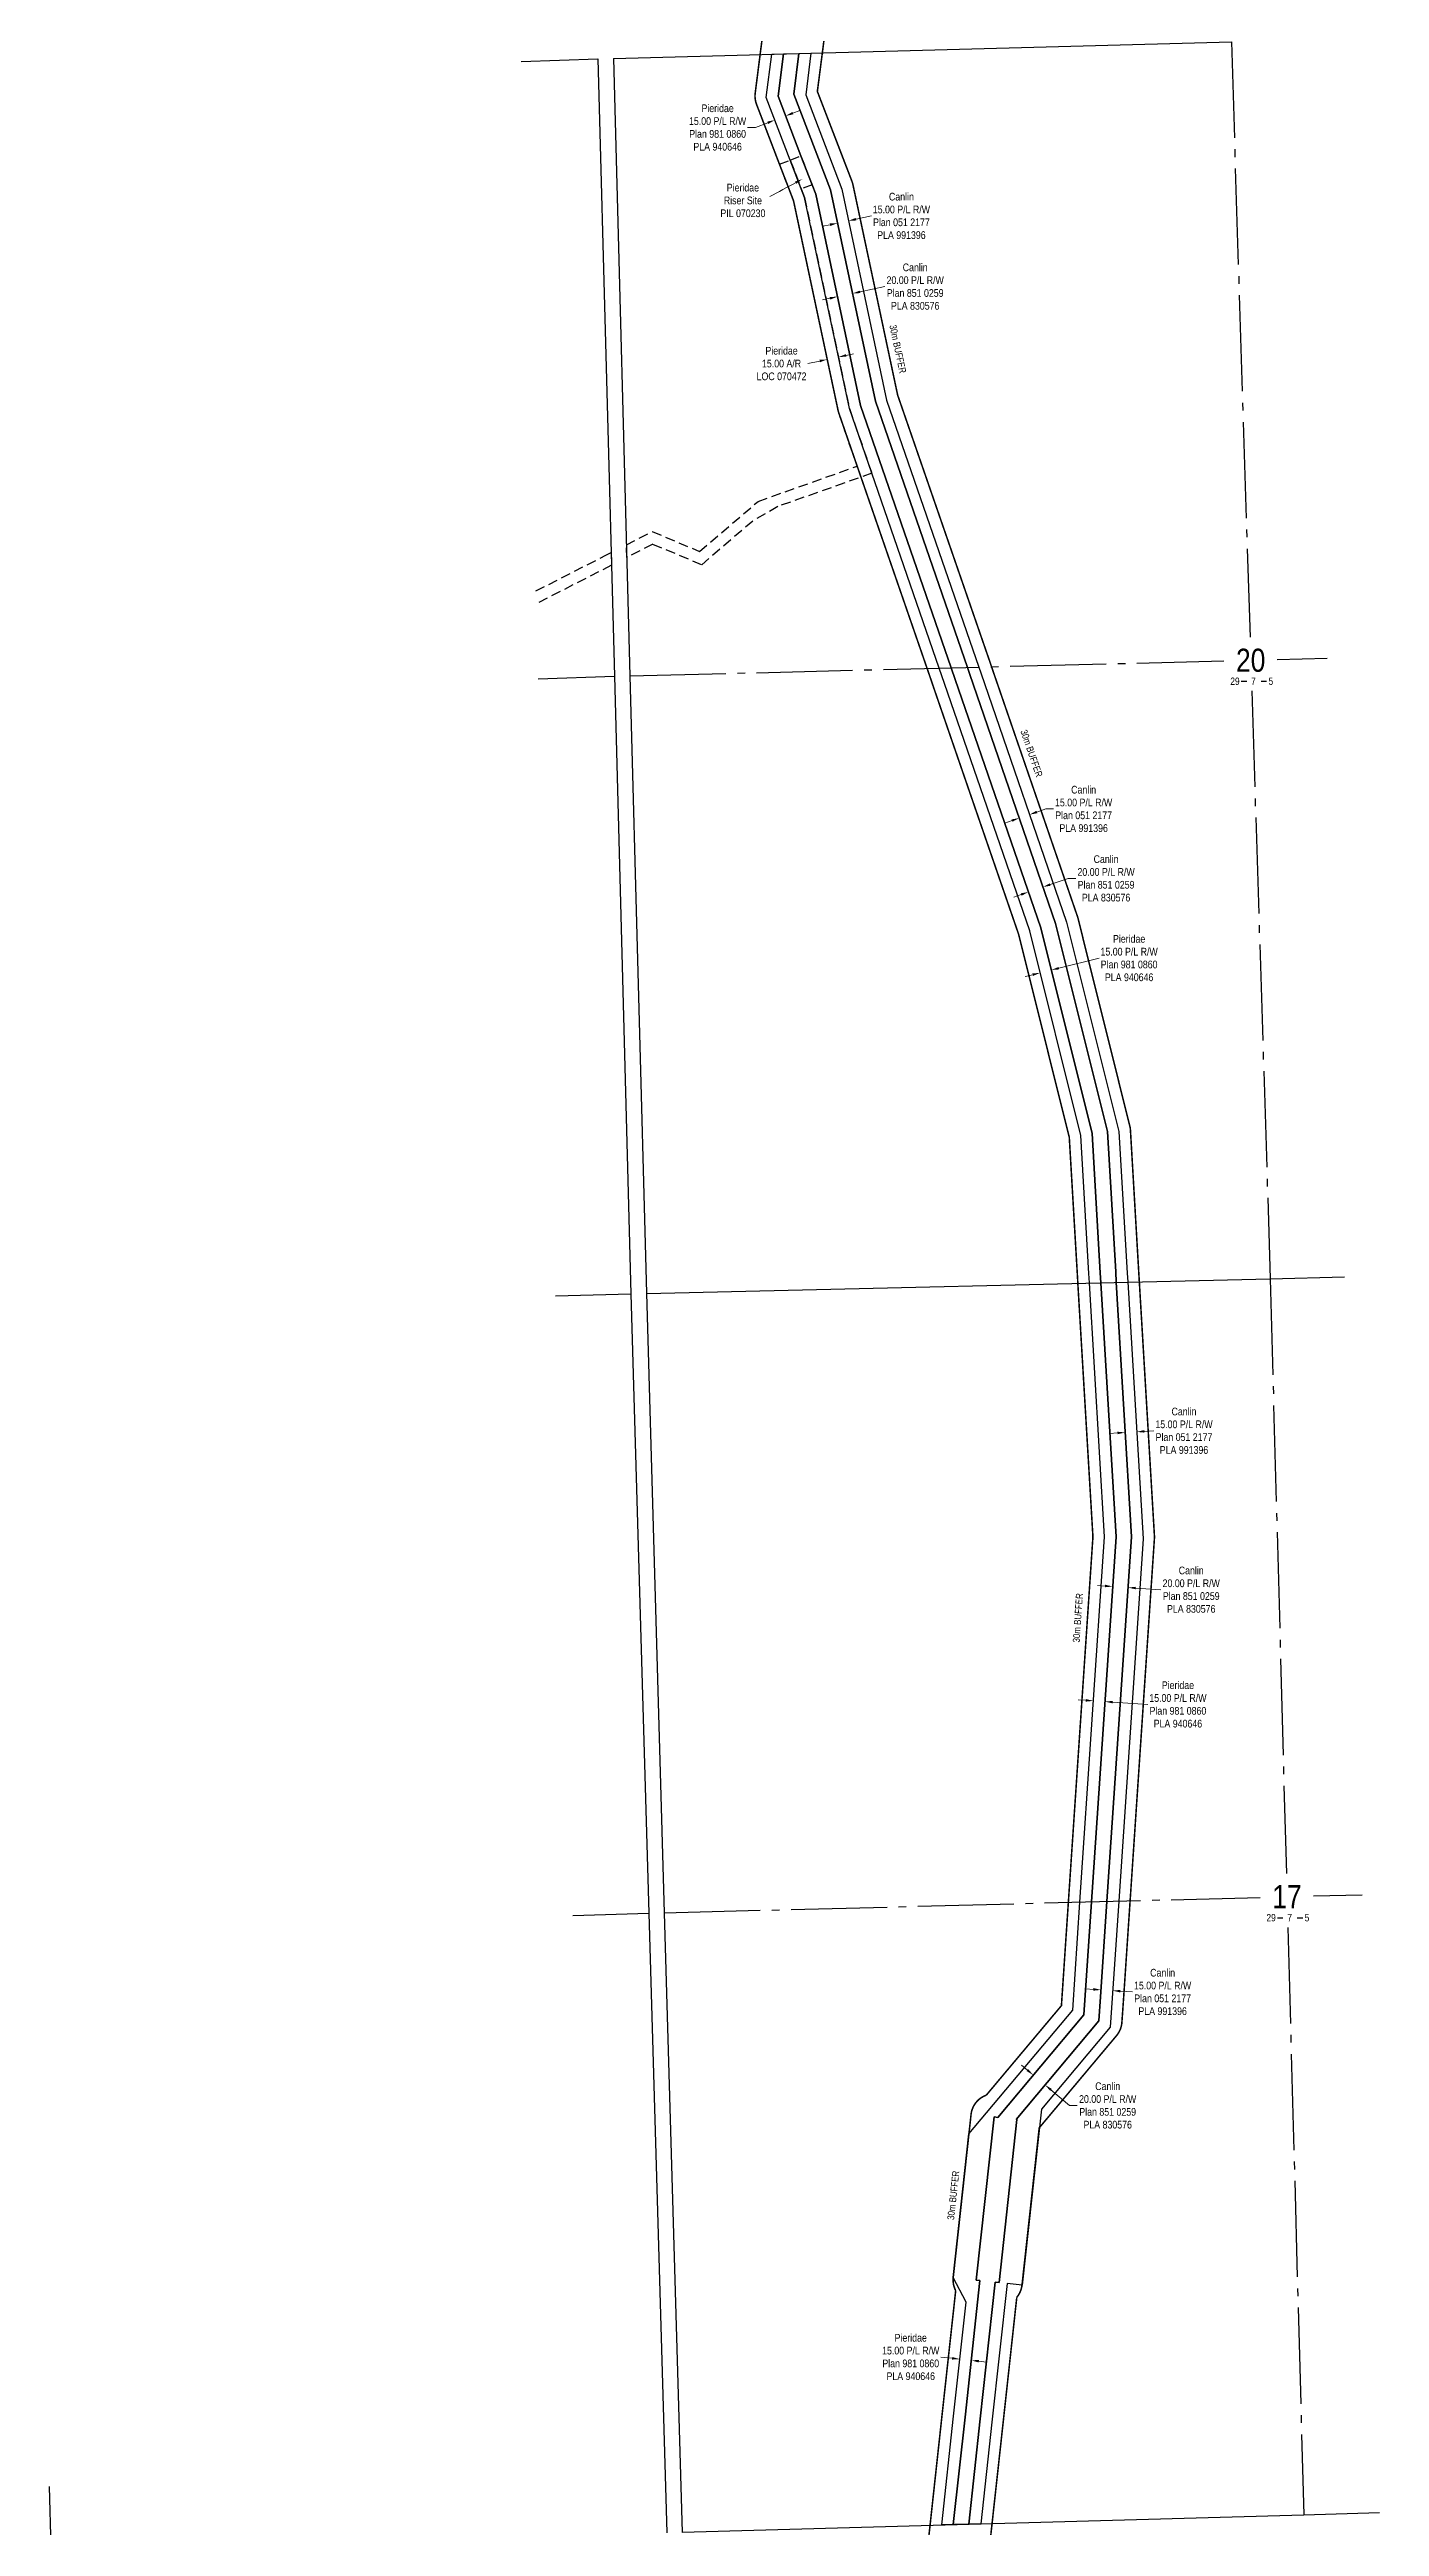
# Model space of a CAD drawing. Extents: x 639460 to 650829, y 5702863 to 5715975.
# Drawn here: x 640690 to 642420, y 5704602 to 5707825 of the extents above; entities that cross this region are included whole.
import ezdxf
from ezdxf.enums import TextEntityAlignment as Align

# ---------------------------------------------------------------- set-up
doc = ezdxf.new("R2010")
doc.units = 0
doc.header["$LTSCALE"] = 5
for name, pattern in [('foc-ACCESSROAD', [3.75, 2.5, -1.25]), ('foc-QUARTERLINE', [33, 25, -3, 2, -3]), ('foc-TIELINE', [1.875, 1.25, -0.625])]:
    doc.linetypes.add(name, pattern=pattern)
for name, color, linetype in [('10', 1, 'Continuous'), ('9', 3, 'Continuous'), ('C-RW', 13, 'Continuous'), ('F-AR', 190, 'foc-ACCESSROAD'), ('F-RW', 190, 'Continuous'), ('F-WS', 190, 'foc-ACCESSROAD'), ('L-QSEC', 8, 'foc-QUARTERLINE'), ('L-SEC', 7, 'Continuous'), ('L-SECLBL', 7, 'Continuous'), ('P-BUFFER-CIOOC', 50, 'foc-TIELINE'), ('P-BUFFER-CIOOC-T', 50, 'Continuous'), ('P-PROPOSED', 10, 'Continuous')]:
    doc.layers.add(name, color=color, linetype=linetype)
for name, color, linetype, lineweight in [('C-RW-T', 13, 'Continuous', 9), ('F-AR-T', 190, 'Continuous', 9), ('F-RW-T', 190, 'Continuous', 9), ('F-WS-T', 190, 'Continuous', 9)]:
    doc.layers.add(name, color=color, linetype=linetype, lineweight=lineweight)
doc.styles.add('80', font='ARIALN.TTF', dxfattribs={"height": 10})
doc.styles.add('80CG', font='ARIALN.TTF', dxfattribs={"height": 10})
doc.styles.add('80L', font='ARIALN.TTF', dxfattribs={"height": 10})
doc.styles.add('SIMPLEX', font='ARIALN.TTF')

# ---------------------------------------------------------------- blocks, each defined once
blk = doc.blocks.new('L-SECLBL')
at = {"layer": '9', "color": 255}
for p, q in [((-5.1, -27.8), (-12.3, -27.8)), ((20.7, -27.8), (13.5, -27.8))]:
    blk.add_line(p, q, dxfattribs=at)
at = {"layer": '10', "color": 2, "style": 'SIMPLEX'}
blk.add_attdef('SEC', text='', height=30, dxfattribs=at).set_placement((0, 0), align=Align.MIDDLE)
at = {"layer": '10', "color": 5, "style": '80L'}
blk.add_attdef('TWP', text='', height=9.5, dxfattribs=at).set_placement((-14.4, -27.4), align=Align.MIDDLE_RIGHT)
blk.add_attdef('RGE', text='', height=9.5, dxfattribs=at).set_placement((3.6, -27.4), align=Align.MIDDLE_CENTER)
blk.add_attdef('MER', text='', height=9.5, dxfattribs=at).set_placement((23.2, -27.4), align=Align.MIDDLE_LEFT)

msp = doc.modelspace()

# ---------------------------------------------------------------- linework, layer by layer
at = {"layer": 'C-RW', "color": 255}
for points in [[(642055.4, 5705259.9), (641947.7, 5705131.5), (641948.7, 5705131.4), (641925.5, 5704919.2), (641920.5, 5704919.7), (641901, 5704741.7), (641886.1, 5704604.8), (641865.9, 5704604.2), (641881.2, 5704743.9), (641900.6, 5704921.9), (641895.7, 5704922.5), (641918.9, 5705134.7), (641923.8, 5705134.1), (642035.9, 5705267.7), (642045.8, 5705414.7), (642077.7, 5705889.4), (642058, 5706220.2), (642057.2, 5706232.9), (642046.6, 5706414.1), (641979.7, 5706682), (641868.5, 5707005), (641863.3, 5707020.3), (641745.3, 5707361.6), (641686.8, 5707636.5), (641682.1, 5707648.8), (641667.7, 5707686.2), (641637.9, 5707764), (641644.9, 5707819), (641665.1, 5707819.6), (641658.3, 5707766.5), (641706.1, 5707642.2), (641764.6, 5707367), (641884.3, 5707020.8), (641887.4, 5707011.5), (641998.9, 5706687.7), (642066.4, 5706417.1), (642077.2, 5706234.1), (642078, 5706220.7), (642097.7, 5705889.3), (642065.9, 5705415.2), (642057.5, 5705291.1), (642055.4, 5705259.9)], [(641980.7, 5705144.8), (641955.7, 5704915.9), (641935.8, 5704918.1), (641916, 5704737.5), (641901.6, 5704605.3), (641886.1, 5704604.8), (641901, 5704741.7), (641920.5, 5704919.7), (641925.5, 5704919.2), (641948.7, 5705131.4), (641947.7, 5705131.5), (642055.4, 5705259.9), (642057.5, 5705291.1), (642065.9, 5705415.2), (642097.7, 5705889.3), (642078, 5706220.7), (642077.2, 5706234.1), (642066.4, 5706417.1), (641998.9, 5706687.7), (641887.4, 5707011.5), (641884.3, 5707020.8), (641764.6, 5707367), (641706.1, 5707642.2), (641658.3, 5707766.5), (641665.1, 5707819.6), (641680.7, 5707820), (641673.8, 5707765.8), (641720.7, 5707643.1), (641779.1, 5707368.5), (641899.2, 5707021.2), (641901.7, 5707013.8), (642013.4, 5706689.4), (642081.4, 5706416.8), (642092.2, 5706232.5), (642092.9, 5706221.1), (642112.8, 5705886.7), (642081.2, 5705415.6), (642070.1, 5705251.5), (641980.7, 5705144.8)]]:
    msp.add_lwpolyline(points, close=True, dxfattribs=at)
at = {"layer": 'C-RW-T', "color": 255}
for p, q in [((641705.5, 5707596.8), (641695.7, 5707594.7)), ((641739.3, 5707604), (641759.3, 5707608.2)), ((641705.4, 5707501.1), (641695.6, 5707499)), ((641744.5, 5707509.4), (641776.8, 5707516.2)), ((641942.3, 5706821.4), (641932.8, 5706818.2)), ((641974.6, 5706832.6), (641986.4, 5706836.6)), ((641986.4, 5706836.6), (641996.4, 5706836.6)), ((641954.2, 5706725.2), (641944.8, 5706722)), ((641992.1, 5706738.2), (642015.2, 5706746.2)), ((642015.2, 5706746.2), (642025.2, 5706746.2)), ((642079.6, 5706024.7), (642069.6, 5706024.1)), ((642114.5, 5706026.7), (642127, 5706027.5)), ((642063.4, 5705825.5), (642053.4, 5705826.2)), ((642103.3, 5705822.8), (642135.9, 5705820.7)), ((642048.2, 5705300.7), (642038.2, 5705301.4)), ((642083.3, 5705298.3), (642099.2, 5705297.3)), ((641962.4, 5705195.6), (641954.7, 5705202.1)), ((641993, 5705169.9), (642017.3, 5705149.6)), ((642017.3, 5705149.6), (642027.3, 5705149.6))]:
    msp.add_line(p, q, dxfattribs=at)
for points in [[(641705.1, 5707598.4), (641705.8, 5707595.1), (641715.3, 5707598.9)], [(641738.9, 5707605.6), (641739.6, 5707602.3), (641729.5, 5707601.9)], [(641705, 5707502.7), (641705.7, 5707499.4), (641715.2, 5707503.1)], [(641744.2, 5707511), (641744.9, 5707507.8), (641734.7, 5707507.3)], [(641941.7, 5706823), (641942.8, 5706819.9), (641951.7, 5706824.7)], [(641974.1, 5706834.2), (641975.2, 5706831), (641965.2, 5706829.3)], [(641953.7, 5706726.8), (641954.8, 5706723.7), (641963.7, 5706728.5)], [(641991.5, 5706739.8), (641992.6, 5706736.7), (641982.6, 5706735)], [(642079.5, 5706026.3), (642079.7, 5706023), (642089.6, 5706025.3)], [(642114.4, 5706028.4), (642114.6, 5706025.1), (642104.5, 5706026.1)], [(642063.5, 5705827.2), (642063.2, 5705823.9), (642073.3, 5705824.9)], [(642103.4, 5705824.5), (642103.2, 5705821.2), (642093.3, 5705823.5)], [(642048.3, 5705302.4), (642048, 5705299), (642058.1, 5705300)], [(642083.4, 5705300), (642083.2, 5705296.7), (642073.3, 5705299)], [(641963.4, 5705196.9), (641961.3, 5705194.4), (641970, 5705189.2)], [(641994.1, 5705171.2), (641991.9, 5705168.7), (641985.3, 5705176.4)]]:
    msp.add_solid(points, dxfattribs=at)
at = {"layer": 'F-AR', "color": 255}
msp.add_lwpolyline([(641668.1, 5707643.4), (641672.4, 5707632.2), (641730.8, 5707357.6), (641759.9, 5707273.4), (641637.4, 5707230), (641605, 5707211.2), (641538.4, 5707154.3), (641474.7, 5707181), (641440.9, 5707163.7), (641440.5, 5707180.4), (641474.1, 5707197.5), (641535.7, 5707171.7), (641611.9, 5707236.8), (641740.8, 5707282.6), (641716.3, 5707353.6), (641658, 5707627.9), (641639.8, 5707675.4), (641653.8, 5707680.8), (641668.1, 5707643.4)], close=True, dxfattribs=at)
msp.add_lwpolyline([(641322.7, 5707120.2), (641413.9, 5707166.8), (641420.6, 5707170.2), (641421.1, 5707153.6), (641323.2, 5707103.6)], dxfattribs=at)
at = {"layer": 'F-AR-T', "color": 255}
for p, q in [((641726.3, 5707426.7), (641736.1, 5707428.8)), ((641692.1, 5707419.4), (641676.7, 5707416.1))]:
    msp.add_line(p, q, dxfattribs=at)
for points in [[(641726, 5707428.3), (641726.7, 5707425.1), (641716.5, 5707424.6)], [(641691.7, 5707421), (641692.4, 5707417.8), (641701.9, 5707421.5)]]:
    msp.add_solid(points, dxfattribs=at)
at = {"layer": 'F-RW', "color": 255}
msp.add_lwpolyline([(642035.9, 5705267.7), (641923.8, 5705134.1), (641918.9, 5705134.7), (641895.7, 5704922.5), (641900.6, 5704921.9), (641881.2, 5704743.9), (641865.9, 5704604.2), (641850.8, 5704603.8), (641866.3, 5704745.5), (641882.5, 5704893.7), (641865.9, 5704925.7), (641886.3, 5705112.7), (642021.3, 5705273.6), (642030.7, 5705414.3), (642062.7, 5705889.4), (642043, 5706219.9), (642042.3, 5706232.1), (642031.7, 5706411.8), (641965.3, 5706677.8), (641854.4, 5706999.9), (641847.6, 5707019.9), (641759.9, 5707273.4), (641730.8, 5707357.6), (641672.4, 5707632.2), (641668.1, 5707643.4), (641653.8, 5707680.8), (641622.5, 5707762.2), (641629.7, 5707818.6), (641644.9, 5707819), (641637.9, 5707764), (641667.7, 5707686.2), (641682.1, 5707648.8), (641686.8, 5707636.5), (641745.3, 5707361.6), (641863.3, 5707020.3), (641868.5, 5707005), (641979.7, 5706682), (642046.6, 5706414.1), (642057.2, 5706232.9), (642058, 5706220.2), (642077.7, 5705889.4), (642045.8, 5705414.7), (642035.9, 5705267.7)], close=True, dxfattribs=at)
at = {"layer": 'F-RW-T', "color": 255}
for p, q in [((641608.3, 5707723.2), (641598.3, 5707723.2)), ((641624.4, 5707729.4), (641608.3, 5707723.2)), ((641657.1, 5707741.9), (641666.4, 5707745.5)), ((641969.2, 5706620.9), (641959.5, 5706618.5)), ((642003.1, 5706629.4), (642055.6, 5706642.5)), ((642038.3, 5705676.8), (642028.4, 5705677.5)), ((642073.3, 5705674.4), (642119.1, 5705671.4)), ((641864.4, 5704820.7), (641849.6, 5704822.3)), ((641899.2, 5704816.9), (641909.1, 5704815.8))]:
    msp.add_line(p, q, dxfattribs=at)
for points in [[(641623.8, 5707730.9), (641625, 5707727.8), (641633.7, 5707733)], [(641656.5, 5707743.5), (641657.7, 5707740.4), (641647.7, 5707738.3)], [(641968.8, 5706622.5), (641969.6, 5706619.3), (641978.9, 5706623.3)], [(642002.7, 5706631), (642003.6, 5706627.8), (641993.4, 5706627)], [(642038.5, 5705678.4), (642038.2, 5705675.1), (642048.3, 5705676.1)], [(642073.4, 5705676.1), (642073.1, 5705672.8), (642063.3, 5705675.1)], [(641864.6, 5704822.3), (641864.2, 5704819), (641874.4, 5704819.6)], [(641899.4, 5704818.5), (641899, 5704815.2), (641889.3, 5704818)]]:
    msp.add_solid(points, dxfattribs=at)
at = {"layer": 'F-WS', "color": 255}
msp.add_lwpolyline([(641682.1, 5707648.8), (641668.1, 5707643.4), (641653.8, 5707680.8), (641667.7, 5707686.2), (641682.1, 5707648.8)], close=True, dxfattribs=at)
at = {"layer": 'F-WS-T', "color": 255, "start_tangent": (-0.880062, -0.474858), "end_tangent": (-0.880062, -0.474858)}
msp.add_spline([(641660.7, 5707651.4), (641627.2, 5707633.4)], degree=3, dxfattribs=at)
at = {"layer": 'F-WS-T', "color": 255}
msp.add_solid([(641659.9, 5707652.9), (641669.5, 5707656.2), (641661.5, 5707650)], dxfattribs=at)
at = {"layer": 'L-QSEC', "color": 255}
for p, q in [((642227.7, 5707834.8), (642252, 5707060.1)), ((641325.9, 5707006.1), (641424.9, 5707009.2)), ((641445, 5707009.7), (642218.1, 5707029.3)), ((642287.4, 5707031), (642352.4, 5707032.7)), ((642254.2, 5706990.2), (642278.3, 5706225.4)), ((642278.3, 5706225.4), (642299.3, 5705451.3)), ((641370.6, 5705397), (641469.7, 5705399.8)), ((641489.8, 5705400.3), (642265.2, 5705420.4)), ((642334.5, 5705422.2), (642397.8, 5705423.9)), ((642301.2, 5705381.4), (642321.9, 5704617.2)), ((640692.1, 5704574), (640689.8, 5704653.8))]:
    msp.add_line(p, q, dxfattribs=at)
at = {"layer": 'L-SEC', "color": 255}
for p, q in [((641303.6, 5707809.3), (641403.5, 5707812.5)), ((641403.5, 5707812.5), (641424.9, 5707009.2)), ((641423.6, 5707813.1), (642227.7, 5707834.8)), ((641423.6, 5707813.1), (641445, 5707009.7)), ((641423.6, 5707813.1), (641423.6, 5707813.1)), ((641424.9, 5707009.2), (641446.4, 5706205.9)), ((641445, 5707009.7), (641466.5, 5706206.4)), ((641348.2, 5706202.9), (641446.4, 5706205.9)), ((641446.4, 5706205.9), (641469.7, 5705399.8)), ((641466.5, 5706206.3), (642278.3, 5706225.4)), ((641466.5, 5706206.4), (641489.8, 5705400.3)), ((642278.3, 5706225.4), (642375.1, 5706227.7)), ((641469.7, 5705399.8), (641493, 5704593.7)), ((641489.8, 5705400.3), (641513.1, 5704594.2)), ((641513.1, 5704594.3), (642321.9, 5704617.2)), ((642321.9, 5704617.2), (642420.5, 5704620))]:
    msp.add_line(p, q, dxfattribs=at)
at = {"layer": 'P-BUFFER-CIOOC', "const_width": 2}
for points in [[(641617.7, 5707843), (641615.1, 5707822.8), (641608.1, 5707767.8, 0.124074), (641609.9, 5707753.3), (641639.7, 5707675.4), (641654.1, 5707638.1), (641658, 5707627.9), (641715.9, 5707355.4, 0.030865), (641716.9, 5707351.8), (641834.9, 5707010.5), (641840.1, 5706995.3, 0.000798), (641840.1, 5706995.2), (641950.9, 5706673.5), (642016.8, 5706409.5), (642027.3, 5706231.2, 0.000287), (642027.3, 5706231.2), (642028, 5706218.4), (642047.6, 5705889.5), (642015.8, 5705416.7), (642006.6, 5705279.5), (641908.8, 5705163, 0.288029), (641889, 5705137.9), (641865.8, 5704925.7, 0.147436), (641869, 5704908.7), (641851.3, 5704747.1), (641836.1, 5704607.5), (641833.9, 5704587.4)], [(641913.7, 5704581.4), (641915.9, 5704601.6), (641930.9, 5704738.4), (641948.5, 5704900, 0.147475), (641955.3, 5704915.9), (641977.7, 5705120.5), (642078.4, 5705240.6, 0.158948), (642085.3, 5705257.9), (642087.5, 5705289.1), (642095.8, 5705413.2), (642127.6, 5705887.3, 0.031598), (642127.6, 5705891.1), (642107.9, 5706222.5), (642107.1, 5706235.9), (642096.4, 5706418.9, 0.046513), (642095.5, 5706424.4), (642028, 5706695, 0.021763), (642027.2, 5706697.5), (641915.8, 5707021.2), (641912.7, 5707030.4, 0.001827), (641912.6, 5707030.6), (641793.5, 5707375), (641735.4, 5707648.4, 0.039315), (641734.1, 5707653), (641689, 5707770.2), (641694.9, 5707815.8), (641697.5, 5707836)]]:
    msp.add_lwpolyline(points, format="xyb", dxfattribs=at)
at = {"layer": 'P-PROPOSED'}
msp.add_lwpolyline([(642055.4, 5705259.9), (641947.7, 5705131.5), (641948.7, 5705131.4), (641925.5, 5704919.2), (641920.5, 5704919.7), (641901, 5704741.7), (641886.1, 5704604.8), (641865.9, 5704604.2), (641881.2, 5704743.9), (641900.6, 5704921.9), (641895.7, 5704922.5), (641918.9, 5705134.7), (641923.8, 5705134.1), (642035.9, 5705267.7), (642045.8, 5705414.7), (642077.7, 5705889.4), (642058, 5706220.2), (642057.2, 5706232.9), (642046.6, 5706414.1), (641979.7, 5706682), (641868.5, 5707005), (641863.3, 5707020.3), (641745.3, 5707361.6), (641686.8, 5707636.5), (641682.1, 5707648.8), (641667.7, 5707686.2), (641637.9, 5707764), (641644.9, 5707819), (641665.1, 5707819.6), (641658.3, 5707766.5), (641706.1, 5707642.2), (641764.6, 5707367), (641884.3, 5707020.8), (641887.4, 5707011.5), (641998.9, 5706687.7), (642066.4, 5706417.1), (642077.2, 5706234.1), (642078, 5706220.7), (642097.7, 5705889.3), (642065.9, 5705415.2), (642057.5, 5705291.1), (642055.4, 5705259.9)], close=True, dxfattribs=at)

# ---------------------------------------------------------------- block references
at = {"layer": 'L-SECLBL', "color": 255}
ref = msp.add_blockref('L-SECLBL', (642252.9, 5707030.1), dxfattribs=at)
ref.add_attrib('SEC', '20', dxfattribs={"layer": '10', "color": 255, "height": 30, "style": 'SIMPLEX'}).set_placement((642252.9, 5707030.1), align=Align.MIDDLE)
ref.add_attrib('TWP', '29', dxfattribs={"layer": '10', "color": 255, "height": 9.5, "style": '80L'}).set_placement((642238.5, 5707002.8), align=Align.MIDDLE_RIGHT)
ref.add_attrib('RGE', '7', dxfattribs={"layer": '10', "color": 255, "height": 9.5, "style": '80L'}).set_placement((642256.5, 5707002.8), align=Align.MIDDLE_CENTER)
ref.add_attrib('MER', '5', dxfattribs={"layer": '10', "color": 255, "height": 9.5, "style": '80L'}).set_placement((642276.1, 5707002.8), align=Align.MIDDLE_LEFT)
ref = msp.add_blockref('L-SECLBL', (642300, 5705421.3), dxfattribs=at)
ref.add_attrib('SEC', '17', dxfattribs={"layer": '10', "color": 255, "height": 30, "style": 'SIMPLEX'}).set_placement((642300, 5705421.3), align=Align.MIDDLE)
ref.add_attrib('TWP', '29', dxfattribs={"layer": '10', "color": 255, "height": 9.5, "style": '80L'}).set_placement((642285.5, 5705394), align=Align.MIDDLE_RIGHT)
ref.add_attrib('RGE', '7', dxfattribs={"layer": '10', "color": 255, "height": 9.5, "style": '80L'}).set_placement((642303.6, 5705394), align=Align.MIDDLE_CENTER)
ref.add_attrib('MER', '5', dxfattribs={"layer": '10', "color": 255, "height": 9.5, "style": '80L'}).set_placement((642323.1, 5705394), align=Align.MIDDLE_LEFT)

# ---------------------------------------------------------------- texts
at = {"layer": 'C-RW-T', "color": 255, "char_height": 10, "attachment_point": 5, "style": '80CG'}
for s, insert in [('\\A1;Canlin\\P15.00 P/L R/W\\PPlan 051 2177\\PPLA 991396', (641798.4, 5707608.2)), ('\\A1;Canlin\\P20.00 P/L R/W\\PPlan 851 0259\\PPLA 830576', (641816.3, 5707516.2)), ('\\A1;Canlin\\P15.00 P/L R/W\\PPlan 051 2177\\PPLA 991396', (642035.5, 5706836.6)), ('\\A1;Canlin\\P20.00 P/L R/W\\PPlan 851 0259\\PPLA 830576', (642064.7, 5706746.2)), ('\\A1;Canlin\\P15.00 P/L R/W\\PPlan 051 2177\\PPLA 991396', (642166.1, 5706027.5)), ('\\A1;Canlin\\P20.00 P/L R/W\\PPlan 851 0259\\PPLA 830576', (642175.5, 5705820.7)), ('\\A1;Canlin\\P15.00 P/L R/W\\PPlan 051 2177\\PPLA 991396', (642138.3, 5705297.3)), ('\\A1;Canlin\\P20.00 P/L R/W\\PPlan 851 0259\\PPLA 830576', (642066.8, 5705149.6))]:
    msp.add_mtext(s, dxfattribs=dict(at, insert=insert))
at = {"layer": 'F-AR-T', "color": 255, "insert": (641642.4, 5707416.1), "char_height": 10, "attachment_point": 5, "style": '80CG'}
msp.add_mtext('\\A1;Pieridae\\P15.00 A/R\\PLOC 070472', dxfattribs=at)
at = {"layer": 'F-RW-T', "color": 255, "insert": (641559.2, 5707723.2), "char_height": 10, "width": 74.5, "attachment_point": 5, "style": '80CG'}
msp.add_mtext('\\A1;Pieridae\\P15.00 P/L R/W\\PPlan 981 0860\\PPLA 940646', dxfattribs=at)
at = {"layer": 'F-RW-T', "color": 255, "char_height": 10, "attachment_point": 5, "style": '80CG'}
for insert in [(642094.7, 5706642.5), (642158.2, 5705671.4), (641810.5, 5704822.3)]:
    msp.add_mtext('\\A1;Pieridae\\P15.00 P/L R/W\\PPlan 981 0860\\PPLA 940646', dxfattribs=dict(at, insert=insert))
at = {"layer": 'F-WS-T', "color": 255, "insert": (641592.1, 5707628.3), "char_height": 10, "width": 69.032, "attachment_point": 5, "style": '80CG'}
msp.add_mtext('\\A1;Pieridae\\PRiser Site\\PPIL 070230', dxfattribs=at)
at = {"layer": 'P-BUFFER-CIOOC-T', "char_height": 9, "attachment_point": 1, "style": '80'}
for insert, rotation in [((641791.5, 5707467.4), 282.0016), ((641961.6, 5706940.7), 289.0013), ((642021.3, 5705752.4), 86.157), ((641857.9, 5705001.3), 83.7241)]:
    msp.add_mtext_dynamic_manual_height_columns('30m BUFFER', width=64.069, gutter_width=45, heights=[0], dxfattribs=dict(at, insert=insert, rotation=rotation))

doc.saveas('drawing.dxf')
